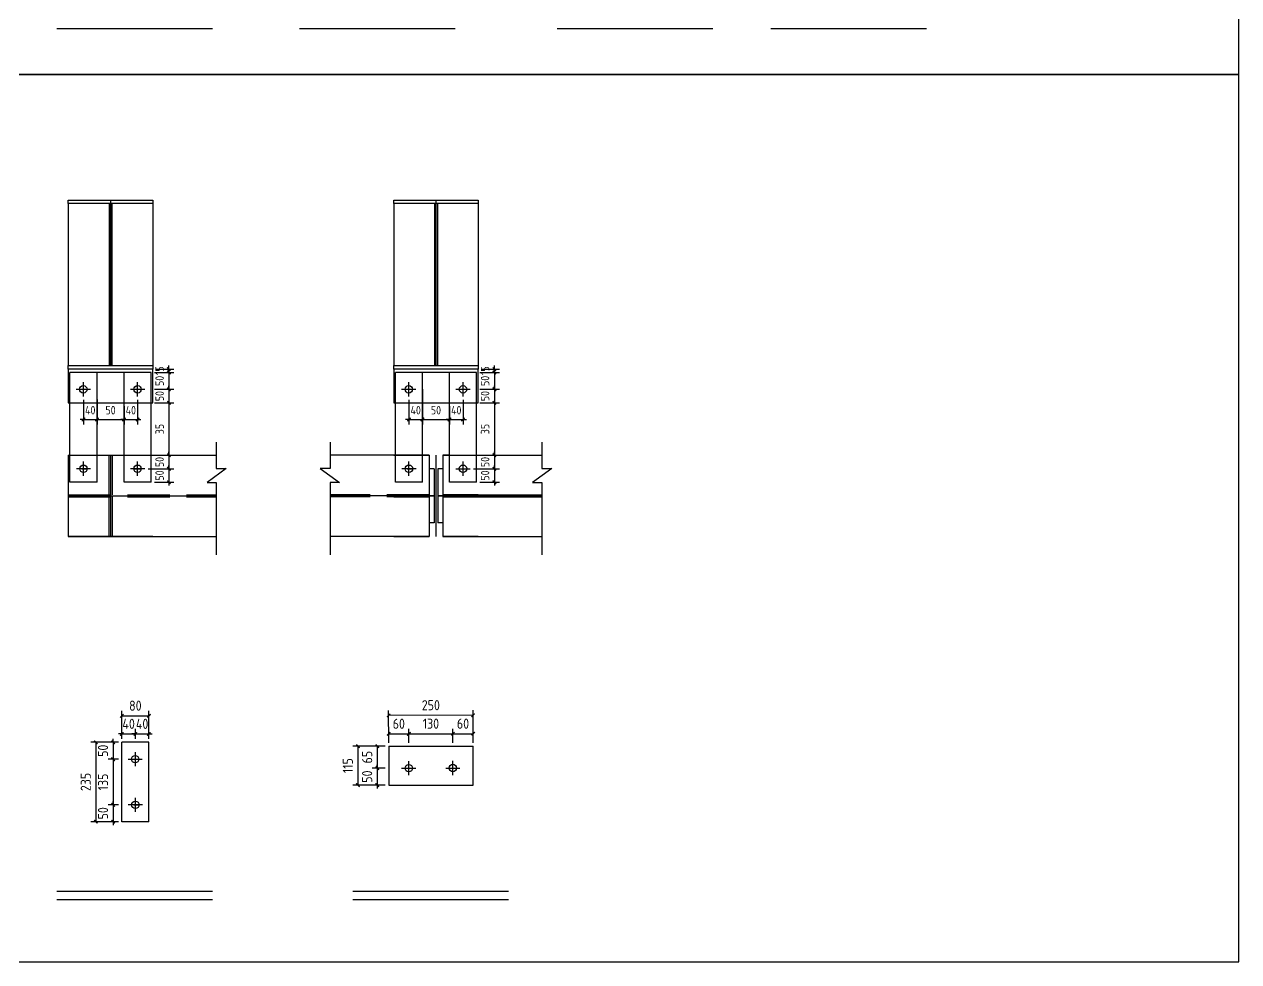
# Model space of a CAD drawing. Extents: x 411778 to 673094, y -11605 to 324395.
# Drawn here: x 487707 to 494893, y 124253 to 129800 of the extents above; entities that cross this region are included whole.
import ezdxf

# ---------------------------------------------------------------- set-up
doc = ezdxf.new("R2010")
doc.units = 0
doc.header["$LTSCALE"] = 1000
doc.header["$MEASUREMENT"] = 0
doc.linetypes.add('DASH', pattern=[0.35, 0.25, -0.1])
doc.styles.get("Standard").update_dxf_attribs({"font": 'gbenor.shx', "bigfont": 'gbcbig.shx'})
doc.dimstyles.get("Standard").update_dxf_attribs({"dimscale": 100, "dimtxt": 3.5, "dimasz": 1, "dimexe": 2.5, "dimexo": 3, "dimgap": 1.5, "dimtad": 1, "dimdec": 0, "dimzin": 0, "dimdsep": 46, "dimtxsty": 'Standard', "dimblk": 'ARCHTICK', "dimcen": 0.09, "dimadec": 0, "dimazin": 0, "dimtfac": 1, "dimtdec": 0, "dimtix": 1, "dimtmove": 2, "dimatfit": 3, "dimfxl": 1, "dimtolj": 1, "dimtzin": 0, "dimarcsym": 0})

# ---------------------------------------------------------------- blocks, each defined once
blk = doc.blocks.new('_ArchTick')
at = {"color": 0, "linetype": 'ByBlock', "const_width": 0.4}
blk.add_lwpolyline([(-0.5, -0.5), (0.5, 0.5)], dxfattribs=at)
blk = doc.blocks.new('*D2639')
at = {"color": 3, "lineweight": -2}
for p, q in [((489983.5, 127578.1), (489983.5, 127431.6)), ((490063.5, 127580), (490063.5, 127431.6)), ((489983.5, 127461.6), (489963.5, 127461.6)), ((489983.5, 127461.6), (490063.5, 127461.6)), ((490063.5, 127461.6), (490083.5, 127461.6))]:
    blk.add_line(p, q, dxfattribs=at)
at = {"layer": 'Defpoints', "color": 0}
for p in [(489983.5, 127598.1), (490063.5, 127600), (490063.5, 127461.6)]:
    blk.add_point(p, dxfattribs=at)
at = {"color": 3, "lineweight": -2, "xscale": 20, "yscale": 20, "zscale": 20}
blk.add_blockref('_ArchTick', (489983.5, 127461.6), dxfattribs=at)
at = {"color": 3, "lineweight": -2, "xscale": 20, "yscale": 20, "zscale": 20, "rotation": 180}
blk.add_blockref('_ArchTick', (490063.5, 127461.6), dxfattribs=at)
at = {"color": 0, "insert": (490023.5, 127516.6), "char_height": 50, "attachment_point": 5}
blk.add_mtext('\\A1;40', dxfattribs=at)
blk = doc.blocks.new('*D2640')
at = {"color": 3, "lineweight": -2}
for p, q in [((490063.5, 127580), (490063.5, 127431.6)), ((490223.5, 127540), (490223.5, 127431.6)), ((490063.5, 127461.6), (490223.5, 127461.6))]:
    blk.add_line(p, q, dxfattribs=at)
at = {"layer": 'Defpoints', "color": 0}
for p in [(490063.5, 127600), (490223.5, 127560), (490223.5, 127461.6)]:
    blk.add_point(p, dxfattribs=at)
at = {"color": 3, "lineweight": -2, "xscale": 20, "yscale": 20, "zscale": 20, "rotation": 180}
blk.add_blockref('_ArchTick', (490063.5, 127461.6), dxfattribs=at)
at = {"color": 3, "lineweight": -2, "xscale": 20, "yscale": 20, "zscale": 20}
blk.add_blockref('_ArchTick', (490223.5, 127461.6), dxfattribs=at)
at = {"color": 0, "insert": (490143.5, 127516.6), "char_height": 50, "attachment_point": 5}
blk.add_mtext('\\A1;50', dxfattribs=at)
blk = doc.blocks.new('*D2641')
at = {"color": 3, "lineweight": -2}
for p, q in [((490303.5, 127578), (490303.5, 127431.6)), ((490223.5, 127540), (490223.5, 127431.6)), ((490223.5, 127461.6), (490203.5, 127461.6)), ((490223.5, 127461.6), (490303.5, 127461.6)), ((490303.5, 127461.6), (490323.5, 127461.6))]:
    blk.add_line(p, q, dxfattribs=at)
at = {"layer": 'Defpoints', "color": 0}
for p in [(490223.5, 127560), (490303.5, 127598), (490303.5, 127461.6)]:
    blk.add_point(p, dxfattribs=at)
at = {"color": 3, "lineweight": -2, "xscale": 20, "yscale": 20, "zscale": 20}
blk.add_blockref('_ArchTick', (490223.5, 127461.6), dxfattribs=at)
at = {"color": 3, "lineweight": -2, "xscale": 20, "yscale": 20, "zscale": 20, "rotation": 180}
blk.add_blockref('_ArchTick', (490303.5, 127461.6), dxfattribs=at)
at = {"color": 0, "insert": (490263.5, 127516.6), "char_height": 50, "attachment_point": 5}
blk.add_mtext('\\A1;40', dxfattribs=at)
blk = doc.blocks.new('*D2663')
at = {"color": 3, "lineweight": -2}
for p, q in [((488264.7, 125551.3), (488203.2, 125551.3)), ((488233.2, 125551.3), (488233.2, 125571.3)), ((488233.2, 125551.3), (488233.2, 125451.3)), ((488264.7, 125451.3), (488203.2, 125451.3)), ((488233.2, 125451.3), (488233.2, 125431.3))]:
    blk.add_line(p, q, dxfattribs=at)
at = {"layer": 'Defpoints', "color": 0}
for p in [(488284.7, 125551.3), (488233.2, 125451.3), (488284.7, 125451.3)]:
    blk.add_point(p, dxfattribs=at)
at = {"color": 3, "lineweight": -2, "xscale": 20, "yscale": 20, "zscale": 20}
for p, rotation in [((488233.2, 125551.3), 270), ((488233.2, 125451.3), 90)]:
    blk.add_blockref('_ArchTick', p, dxfattribs=dict(at, rotation=rotation))
at = {"color": 0, "insert": (488173.2, 125501.3), "char_height": 60, "attachment_point": 5, "rotation": 90}
blk.add_mtext('\\A1;50', dxfattribs=at)
blk = doc.blocks.new('*D2642')
at = {"color": 3, "lineweight": -2}
for p, q in [((488264.7, 125451.3), (488203.2, 125451.3)), ((488233.2, 125451.3), (488233.2, 125181.3)), ((488264.7, 125181.3), (488203.2, 125181.3))]:
    blk.add_line(p, q, dxfattribs=at)
at = {"layer": 'Defpoints', "color": 0}
for p in [(488284.7, 125451.3), (488233.2, 125181.3), (488284.7, 125181.3)]:
    blk.add_point(p, dxfattribs=at)
at = {"color": 3, "lineweight": -2, "xscale": 20, "yscale": 20, "zscale": 20}
for p, rotation in [((488233.2, 125451.3), 90), ((488233.2, 125181.3), 270)]:
    blk.add_blockref('_ArchTick', p, dxfattribs=dict(at, rotation=rotation))
at = {"color": 0, "insert": (488173.2, 125316.3), "char_height": 60, "attachment_point": 5, "rotation": 90}
blk.add_mtext('\\A1;135', dxfattribs=at)
blk = doc.blocks.new('*D2664')
at = {"color": 3, "lineweight": -2}
for p, q in [((488233.2, 125181.3), (488233.2, 125201.3)), ((488264.7, 125181.3), (488203.2, 125181.3)), ((488233.2, 125181.3), (488233.2, 125081.3)), ((488264.7, 125081.3), (488203.2, 125081.3)), ((488233.2, 125081.3), (488233.2, 125061.3))]:
    blk.add_line(p, q, dxfattribs=at)
at = {"layer": 'Defpoints', "color": 0}
for p in [(488284.7, 125181.3), (488233.2, 125081.3), (488284.7, 125081.3)]:
    blk.add_point(p, dxfattribs=at)
at = {"color": 3, "lineweight": -2, "xscale": 20, "yscale": 20, "zscale": 20}
for p, rotation in [((488233.2, 125181.3), 270), ((488233.2, 125081.3), 90)]:
    blk.add_blockref('_ArchTick', p, dxfattribs=dict(at, rotation=rotation))
at = {"color": 0, "insert": (488173.2, 125131.3), "char_height": 60, "attachment_point": 5, "rotation": 90}
blk.add_mtext('\\A1;50', dxfattribs=at)
blk = doc.blocks.new('*D2643')
at = {"color": 3, "lineweight": -2}
for p, q in [((488284.7, 125571.3), (488284.7, 125630.6)), ((488364.7, 125571.3), (488364.7, 125630.6)), ((488284.7, 125600.6), (488264.7, 125600.6)), ((488284.7, 125600.6), (488364.7, 125600.6)), ((488364.7, 125600.6), (488384.7, 125600.6))]:
    blk.add_line(p, q, dxfattribs=at)
at = {"layer": 'Defpoints', "color": 0}
for p in [(488284.7, 125551.3), (488364.7, 125600.6), (488364.7, 125551.3)]:
    blk.add_point(p, dxfattribs=at)
at = {"color": 3, "lineweight": -2, "xscale": 20, "yscale": 20, "zscale": 20}
blk.add_blockref('_ArchTick', (488284.7, 125600.6), dxfattribs=at)
at = {"color": 3, "lineweight": -2, "xscale": 20, "yscale": 20, "zscale": 20, "rotation": 180}
blk.add_blockref('_ArchTick', (488364.7, 125600.6), dxfattribs=at)
at = {"color": 0, "insert": (488324.7, 125660.6), "char_height": 60, "attachment_point": 5}
blk.add_mtext('\\A1;40', dxfattribs=at)
blk = doc.blocks.new('*D2665')
at = {"color": 3, "lineweight": -2}
for p, q in [((488364.7, 125571.3), (488364.7, 125630.6)), ((488444.7, 125571.3), (488444.7, 125630.6)), ((488364.7, 125600.6), (488344.7, 125600.6)), ((488364.7, 125600.6), (488444.7, 125600.6)), ((488444.7, 125600.6), (488464.7, 125600.6))]:
    blk.add_line(p, q, dxfattribs=at)
at = {"layer": 'Defpoints', "color": 0}
for p in [(488364.7, 125551.3), (488444.7, 125600.6), (488444.7, 125551.3)]:
    blk.add_point(p, dxfattribs=at)
at = {"color": 3, "lineweight": -2, "xscale": 20, "yscale": 20, "zscale": 20}
blk.add_blockref('_ArchTick', (488364.7, 125600.6), dxfattribs=at)
at = {"color": 3, "lineweight": -2, "xscale": 20, "yscale": 20, "zscale": 20, "rotation": 180}
blk.add_blockref('_ArchTick', (488444.7, 125600.6), dxfattribs=at)
at = {"color": 0, "insert": (488404.7, 125660.6), "char_height": 60, "attachment_point": 5}
blk.add_mtext('\\A1;40', dxfattribs=at)
blk = doc.blocks.new('*D2666')
at = {"color": 3, "lineweight": -2}
for p, q in [((488264.7, 125551.3), (488101, 125551.3)), ((488131, 125551.3), (488131, 125081.3)), ((488264.7, 125081.3), (488101, 125081.3))]:
    blk.add_line(p, q, dxfattribs=at)
at = {"layer": 'Defpoints', "color": 0}
for p in [(488284.7, 125551.3), (488131, 125081.3), (488284.7, 125081.3)]:
    blk.add_point(p, dxfattribs=at)
at = {"color": 3, "lineweight": -2, "xscale": 20, "yscale": 20, "zscale": 20}
for p, rotation in [((488131, 125551.3), 90), ((488131, 125081.3), 270)]:
    blk.add_blockref('_ArchTick', p, dxfattribs=dict(at, rotation=rotation))
at = {"color": 0, "insert": (488071, 125316.3), "char_height": 60, "attachment_point": 5, "rotation": 90}
blk.add_mtext('\\A1;235', dxfattribs=at)
blk = doc.blocks.new('*D2667')
at = {"color": 3, "lineweight": -2}
for p, q in [((488284.7, 125571.3), (488284.7, 125738)), ((488284.7, 125708), (488444.7, 125708)), ((488444.7, 125571.3), (488444.7, 125738))]:
    blk.add_line(p, q, dxfattribs=at)
at = {"layer": 'Defpoints', "color": 0}
for p in [(488444.7, 125708), (488284.7, 125551.3), (488444.7, 125551.3)]:
    blk.add_point(p, dxfattribs=at)
at = {"color": 3, "lineweight": -2, "xscale": 20, "yscale": 20, "zscale": 20, "rotation": 180}
blk.add_blockref('_ArchTick', (488284.7, 125708), dxfattribs=at)
at = {"color": 3, "lineweight": -2, "xscale": 20, "yscale": 20, "zscale": 20}
blk.add_blockref('_ArchTick', (488444.7, 125708), dxfattribs=at)
at = {"color": 0, "insert": (488364.7, 125768), "char_height": 60, "attachment_point": 5}
blk.add_mtext('\\A1;80', dxfattribs=at)
blk = doc.blocks.new('*D2668')
at = {"color": 3, "lineweight": -2}
for p, q in [((489843.5, 125528.3), (489766.2, 125528.3)), ((489796.2, 125528.3), (489796.2, 125398.3)), ((489843.5, 125398.3), (489766.2, 125398.3))]:
    blk.add_line(p, q, dxfattribs=at)
at = {"layer": 'Defpoints', "color": 0}
for p in [(489863.5, 125528.3), (489796.2, 125398.3), (489863.5, 125398.3)]:
    blk.add_point(p, dxfattribs=at)
at = {"color": 3, "lineweight": -2, "xscale": 20, "yscale": 20, "zscale": 20}
for p, rotation in [((489796.2, 125528.3), 90), ((489796.2, 125398.3), 270)]:
    blk.add_blockref('_ArchTick', p, dxfattribs=dict(at, rotation=rotation))
at = {"color": 0, "insert": (489736.2, 125463.3), "char_height": 60, "attachment_point": 5, "rotation": 90}
blk.add_mtext('\\A1;65', dxfattribs=at)
blk = doc.blocks.new('*D2669')
at = {"color": 3, "lineweight": -2}
for p, q in [((489796.2, 125398.3), (489796.2, 125418.3)), ((489843.5, 125398.3), (489766.2, 125398.3)), ((489796.2, 125398.3), (489796.2, 125298.3)), ((489843.5, 125298.3), (489766.2, 125298.3)), ((489796.2, 125298.3), (489796.2, 125278.3))]:
    blk.add_line(p, q, dxfattribs=at)
at = {"layer": 'Defpoints', "color": 0}
for p in [(489863.5, 125398.3), (489796.2, 125298.3), (489863.5, 125298.3)]:
    blk.add_point(p, dxfattribs=at)
at = {"color": 3, "lineweight": -2, "xscale": 20, "yscale": 20, "zscale": 20}
for p, rotation in [((489796.2, 125398.3), 270), ((489796.2, 125298.3), 90)]:
    blk.add_blockref('_ArchTick', p, dxfattribs=dict(at, rotation=rotation))
at = {"color": 0, "insert": (489736.2, 125348.3), "char_height": 60, "attachment_point": 5, "rotation": 90}
blk.add_mtext('\\A1;50', dxfattribs=at)
blk = doc.blocks.new('*D2644')
at = {"color": 3, "lineweight": -2}
for p, q in [((489863.5, 125548.3), (489863.5, 125631)), ((489983.5, 125548.3), (489983.5, 125631)), ((489863.5, 125601), (489983.5, 125601))]:
    blk.add_line(p, q, dxfattribs=at)
at = {"layer": 'Defpoints', "color": 0}
for p in [(489983.5, 125601), (489863.5, 125528.3), (489983.5, 125528.3)]:
    blk.add_point(p, dxfattribs=at)
at = {"color": 3, "lineweight": -2, "xscale": 20, "yscale": 20, "zscale": 20, "rotation": 180}
blk.add_blockref('_ArchTick', (489863.5, 125601), dxfattribs=at)
at = {"color": 3, "lineweight": -2, "xscale": 20, "yscale": 20, "zscale": 20}
blk.add_blockref('_ArchTick', (489983.5, 125601), dxfattribs=at)
at = {"color": 0, "insert": (489923.5, 125661), "char_height": 60, "attachment_point": 5}
blk.add_mtext('\\A1;60', dxfattribs=at)
blk = doc.blocks.new('*D2645')
at = {"color": 3, "lineweight": -2}
for p, q in [((489983.5, 125548.3), (489983.5, 125631.8)), ((490243.5, 125549.1), (490243.5, 125631.8)), ((489983.5, 125601.8), (490243.5, 125601.8))]:
    blk.add_line(p, q, dxfattribs=at)
at = {"layer": 'Defpoints', "color": 0}
for p in [(490243.5, 125601.8), (489983.5, 125528.3), (490243.5, 125529.1)]:
    blk.add_point(p, dxfattribs=at)
at = {"color": 3, "lineweight": -2, "xscale": 20, "yscale": 20, "zscale": 20, "rotation": 180}
blk.add_blockref('_ArchTick', (489983.5, 125601.8), dxfattribs=at)
at = {"color": 3, "lineweight": -2, "xscale": 20, "yscale": 20, "zscale": 20}
blk.add_blockref('_ArchTick', (490243.5, 125601.8), dxfattribs=at)
at = {"color": 0, "insert": (490113.5, 125661.8), "char_height": 60, "attachment_point": 5}
blk.add_mtext('\\A1;130', dxfattribs=at)
blk = doc.blocks.new('*D2670')
at = {"color": 3, "lineweight": -2}
for p, q in [((490243.5, 125549.1), (490243.5, 125631.8)), ((490363.5, 125549.1), (490363.5, 125631.8)), ((490243.5, 125601.8), (490363.5, 125601.8))]:
    blk.add_line(p, q, dxfattribs=at)
at = {"layer": 'Defpoints', "color": 0}
for p in [(490363.5, 125601.8), (490243.5, 125529.1), (490363.5, 125529.1)]:
    blk.add_point(p, dxfattribs=at)
at = {"color": 3, "lineweight": -2, "xscale": 20, "yscale": 20, "zscale": 20, "rotation": 180}
blk.add_blockref('_ArchTick', (490243.5, 125601.8), dxfattribs=at)
at = {"color": 3, "lineweight": -2, "xscale": 20, "yscale": 20, "zscale": 20}
blk.add_blockref('_ArchTick', (490363.5, 125601.8), dxfattribs=at)
at = {"color": 0, "insert": (490303.5, 125661.8), "char_height": 60, "attachment_point": 5}
blk.add_mtext('\\A1;60', dxfattribs=at)
blk = doc.blocks.new('*D2671')
at = {"color": 3, "lineweight": -2}
for p, q in [((489843.5, 125528.3), (489651.7, 125528.3)), ((489681.7, 125528.3), (489681.7, 125298.3)), ((489843.5, 125298.3), (489651.7, 125298.3))]:
    blk.add_line(p, q, dxfattribs=at)
at = {"layer": 'Defpoints', "color": 0}
for p in [(489863.5, 125528.3), (489681.7, 125298.3), (489863.5, 125298.3)]:
    blk.add_point(p, dxfattribs=at)
at = {"color": 3, "lineweight": -2, "xscale": 20, "yscale": 20, "zscale": 20}
for p, rotation in [((489681.7, 125528.3), 90), ((489681.7, 125298.3), 270)]:
    blk.add_blockref('_ArchTick', p, dxfattribs=dict(at, rotation=rotation))
at = {"color": 0, "insert": (489621.7, 125413.3), "char_height": 60, "attachment_point": 5, "rotation": 90}
blk.add_mtext('\\A1;115', dxfattribs=at)
blk = doc.blocks.new('*D2672')
at = {"color": 3, "lineweight": -2}
for p, q in [((489863.5, 125548.3), (489863.2, 125740.4)), ((490363.2, 125711.3), (489863.2, 125710.4)), ((490363.5, 125549.1), (490363.2, 125741.3))]:
    blk.add_line(p, q, dxfattribs=at)
at = {"layer": 'Defpoints', "color": 0}
for p in [(489863.2, 125710.4), (489863.5, 125528.3), (490363.5, 125529.1)]:
    blk.add_point(p, dxfattribs=at)
at = {"color": 3, "lineweight": -2, "xscale": 20, "yscale": 20, "zscale": 20}
for p, rotation in [((489863.2, 125710.4), 180.0967971449644), ((490363.2, 125711.3), 0.0967971449644267)]:
    blk.add_blockref('_ArchTick', p, dxfattribs=dict(at, rotation=rotation))
at = {"color": 0, "insert": (490113.1, 125770.8), "char_height": 60, "attachment_point": 5, "rotation": 0.0968}
blk.add_mtext('\\A1;250', dxfattribs=at)
blk = doc.blocks.new('*D2675')
at = {"color": 3, "lineweight": -2}
for p, q in [((488563.1, 127760), (488563.1, 127780)), ((488477.7, 127740), (488593.1, 127740)), ((488487.7, 127760), (488593.1, 127760)), ((488563.1, 127760), (488563.1, 127740)), ((488563.1, 127740), (488563.1, 127720))]:
    blk.add_line(p, q, dxfattribs=at)
at = {"layer": 'Defpoints', "color": 0}
for p in [(488457.7, 127740), (488467.7, 127760), (488563.1, 127740)]:
    blk.add_point(p, dxfattribs=at)
at = {"color": 3, "lineweight": -2, "xscale": 20, "yscale": 20, "zscale": 20}
for p, rotation in [((488563.1, 127760), 270), ((488563.1, 127740), 90)]:
    blk.add_blockref('_ArchTick', p, dxfattribs=dict(at, rotation=rotation))
at = {"color": 0, "insert": (488508.1, 127750), "char_height": 50, "attachment_point": 5, "rotation": 90}
blk.add_mtext('\\A1;15', dxfattribs=at)
blk = doc.blocks.new('*D2676')
at = {"color": 3, "lineweight": -2}
for p, q in [((488477.7, 127740), (488593.1, 127740)), ((488563.1, 127740), (488563.1, 127760)), ((488563.1, 127740), (488563.1, 127640)), ((488477.7, 127640), (488593.1, 127640)), ((488563.1, 127640), (488563.1, 127620))]:
    blk.add_line(p, q, dxfattribs=at)
at = {"layer": 'Defpoints', "color": 0}
for p in [(488457.7, 127740), (488457.7, 127640), (488563.1, 127640)]:
    blk.add_point(p, dxfattribs=at)
at = {"color": 3, "lineweight": -2, "xscale": 20, "yscale": 20, "zscale": 20}
for p, rotation in [((488563.1, 127740), 270), ((488563.1, 127640), 90)]:
    blk.add_blockref('_ArchTick', p, dxfattribs=dict(at, rotation=rotation))
at = {"color": 0, "insert": (488508.1, 127690), "char_height": 50, "attachment_point": 5, "rotation": 90}
blk.add_mtext('\\A1;50', dxfattribs=at)
blk = doc.blocks.new('*D2677')
at = {"color": 3, "lineweight": -2}
for p, q in [((488477.7, 127640), (488593.1, 127640)), ((488563.1, 127640), (488563.1, 127660)), ((488563.1, 127640), (488563.1, 127560)), ((488477.7, 127560), (488593.1, 127560)), ((488563.1, 127560), (488563.1, 127540))]:
    blk.add_line(p, q, dxfattribs=at)
at = {"layer": 'Defpoints', "color": 0}
for p in [(488457.7, 127640), (488457.7, 127560), (488563.1, 127560)]:
    blk.add_point(p, dxfattribs=at)
at = {"color": 3, "lineweight": -2, "xscale": 20, "yscale": 20, "zscale": 20}
for p, rotation in [((488563.1, 127640), 270), ((488563.1, 127560), 90)]:
    blk.add_blockref('_ArchTick', p, dxfattribs=dict(at, rotation=rotation))
at = {"color": 0, "insert": (488508.1, 127600), "char_height": 50, "attachment_point": 5, "rotation": 90}
blk.add_mtext('\\A1;50', dxfattribs=at)
blk = doc.blocks.new('*D2678')
at = {"color": 3, "lineweight": -2}
for p, q in [((488477.7, 127560), (488593.1, 127560)), ((488563.1, 127560), (488563.1, 127250)), ((488477.7, 127250), (488593.1, 127250))]:
    blk.add_line(p, q, dxfattribs=at)
at = {"layer": 'Defpoints', "color": 0}
for p in [(488457.7, 127560), (488457.7, 127250), (488563.1, 127250)]:
    blk.add_point(p, dxfattribs=at)
at = {"color": 3, "lineweight": -2, "xscale": 20, "yscale": 20, "zscale": 20}
for p, rotation in [((488563.1, 127560), 90), ((488563.1, 127250), 270)]:
    blk.add_blockref('_ArchTick', p, dxfattribs=dict(at, rotation=rotation))
at = {"color": 0, "insert": (488508.1, 127405), "char_height": 50, "attachment_point": 5, "rotation": 90}
blk.add_mtext('\\A1;35', dxfattribs=at)
blk = doc.blocks.new('*D2679')
at = {"color": 3, "lineweight": -2}
for p, q in [((488563.1, 127250), (488563.1, 127270)), ((488477.7, 127250), (488593.1, 127250)), ((488563.1, 127250), (488563.1, 127170)), ((488439.7, 127170), (488593.1, 127170)), ((488563.1, 127170), (488563.1, 127150))]:
    blk.add_line(p, q, dxfattribs=at)
at = {"layer": 'Defpoints', "color": 0}
for p in [(488457.7, 127250), (488419.7, 127170), (488563.1, 127170)]:
    blk.add_point(p, dxfattribs=at)
at = {"color": 3, "lineweight": -2, "xscale": 20, "yscale": 20, "zscale": 20}
for p, rotation in [((488563.1, 127250), 270), ((488563.1, 127170), 90)]:
    blk.add_blockref('_ArchTick', p, dxfattribs=dict(at, rotation=rotation))
at = {"color": 0, "insert": (488508.1, 127210), "char_height": 50, "attachment_point": 5, "rotation": 90}
blk.add_mtext('\\A1;50', dxfattribs=at)
blk = doc.blocks.new('*D2680')
at = {"color": 3, "lineweight": -2}
for p, q in [((488439.7, 127170), (488593.1, 127170)), ((488563.1, 127170), (488563.1, 127190)), ((488563.1, 127170), (488563.1, 127090)), ((488477.7, 127090), (488593.1, 127090)), ((488563.1, 127090), (488563.1, 127070))]:
    blk.add_line(p, q, dxfattribs=at)
at = {"layer": 'Defpoints', "color": 0}
for p in [(488419.7, 127170), (488457.7, 127090), (488563.1, 127090)]:
    blk.add_point(p, dxfattribs=at)
at = {"color": 3, "lineweight": -2, "xscale": 20, "yscale": 20, "zscale": 20}
for p, rotation in [((488563.1, 127170), 270), ((488563.1, 127090), 90)]:
    blk.add_blockref('_ArchTick', p, dxfattribs=dict(at, rotation=rotation))
at = {"color": 0, "insert": (488508.1, 127130), "char_height": 50, "attachment_point": 5, "rotation": 90}
blk.add_mtext('\\A1;50', dxfattribs=at)
blk = doc.blocks.new('*D2681')
at = {"color": 3, "lineweight": -2}
for p, q in [((490489, 127760), (490489, 127780)), ((490403.5, 127740), (490519, 127740)), ((490413.5, 127760), (490519, 127760)), ((490489, 127760), (490489, 127740)), ((490489, 127740), (490489, 127720))]:
    blk.add_line(p, q, dxfattribs=at)
at = {"layer": 'Defpoints', "color": 0}
for p in [(490383.5, 127740), (490393.5, 127760), (490489, 127740)]:
    blk.add_point(p, dxfattribs=at)
at = {"color": 3, "lineweight": -2, "xscale": 20, "yscale": 20, "zscale": 20}
for p, rotation in [((490489, 127760), 270), ((490489, 127740), 90)]:
    blk.add_blockref('_ArchTick', p, dxfattribs=dict(at, rotation=rotation))
at = {"color": 0, "insert": (490434, 127750), "char_height": 50, "attachment_point": 5, "rotation": 90}
blk.add_mtext('\\A1;15', dxfattribs=at)
blk = doc.blocks.new('*D2682')
at = {"color": 3, "lineweight": -2}
for p, q in [((490403.5, 127740), (490519, 127740)), ((490489, 127740), (490489, 127760)), ((490489, 127740), (490489, 127640)), ((490403.5, 127640), (490519, 127640)), ((490489, 127640), (490489, 127620))]:
    blk.add_line(p, q, dxfattribs=at)
at = {"layer": 'Defpoints', "color": 0}
for p in [(490383.5, 127740), (490383.5, 127640), (490489, 127640)]:
    blk.add_point(p, dxfattribs=at)
at = {"color": 3, "lineweight": -2, "xscale": 20, "yscale": 20, "zscale": 20}
for p, rotation in [((490489, 127740), 270), ((490489, 127640), 90)]:
    blk.add_blockref('_ArchTick', p, dxfattribs=dict(at, rotation=rotation))
at = {"color": 0, "insert": (490434, 127690), "char_height": 50, "attachment_point": 5, "rotation": 90}
blk.add_mtext('\\A1;50', dxfattribs=at)
blk = doc.blocks.new('*D2683')
at = {"color": 3, "lineweight": -2}
for p, q in [((490403.5, 127640), (490519, 127640)), ((490489, 127640), (490489, 127660)), ((490489, 127640), (490489, 127560)), ((490403.5, 127560), (490519, 127560)), ((490489, 127560), (490489, 127540))]:
    blk.add_line(p, q, dxfattribs=at)
at = {"layer": 'Defpoints', "color": 0}
for p in [(490383.5, 127640), (490383.5, 127560), (490489, 127560)]:
    blk.add_point(p, dxfattribs=at)
at = {"color": 3, "lineweight": -2, "xscale": 20, "yscale": 20, "zscale": 20}
for p, rotation in [((490489, 127640), 270), ((490489, 127560), 90)]:
    blk.add_blockref('_ArchTick', p, dxfattribs=dict(at, rotation=rotation))
at = {"color": 0, "insert": (490434, 127600), "char_height": 50, "attachment_point": 5, "rotation": 90}
blk.add_mtext('\\A1;50', dxfattribs=at)
blk = doc.blocks.new('*D2684')
at = {"color": 3, "lineweight": -2}
for p, q in [((490403.5, 127560), (490519, 127560)), ((490489, 127560), (490489, 127250)), ((490403.5, 127250), (490519, 127250))]:
    blk.add_line(p, q, dxfattribs=at)
at = {"layer": 'Defpoints', "color": 0}
for p in [(490383.5, 127560), (490383.5, 127250), (490489, 127250)]:
    blk.add_point(p, dxfattribs=at)
at = {"color": 3, "lineweight": -2, "xscale": 20, "yscale": 20, "zscale": 20}
for p, rotation in [((490489, 127560), 90), ((490489, 127250), 270)]:
    blk.add_blockref('_ArchTick', p, dxfattribs=dict(at, rotation=rotation))
at = {"color": 0, "insert": (490434, 127405), "char_height": 50, "attachment_point": 5, "rotation": 90}
blk.add_mtext('\\A1;35', dxfattribs=at)
blk = doc.blocks.new('*D2685')
at = {"color": 3, "lineweight": -2}
for p, q in [((490489, 127250), (490489, 127270)), ((490403.5, 127250), (490519, 127250)), ((490489, 127250), (490489, 127170)), ((490365.5, 127170), (490519, 127170)), ((490489, 127170), (490489, 127150))]:
    blk.add_line(p, q, dxfattribs=at)
at = {"layer": 'Defpoints', "color": 0}
for p in [(490383.5, 127250), (490345.5, 127170), (490489, 127170)]:
    blk.add_point(p, dxfattribs=at)
at = {"color": 3, "lineweight": -2, "xscale": 20, "yscale": 20, "zscale": 20}
for p, rotation in [((490489, 127250), 270), ((490489, 127170), 90)]:
    blk.add_blockref('_ArchTick', p, dxfattribs=dict(at, rotation=rotation))
at = {"color": 0, "insert": (490434, 127210), "char_height": 50, "attachment_point": 5, "rotation": 90}
blk.add_mtext('\\A1;50', dxfattribs=at)
blk = doc.blocks.new('*D2686')
at = {"color": 3, "lineweight": -2}
for p, q in [((490365.5, 127170), (490519, 127170)), ((490489, 127170), (490489, 127190)), ((490489, 127170), (490489, 127090)), ((490403.5, 127090), (490519, 127090)), ((490489, 127090), (490489, 127070))]:
    blk.add_line(p, q, dxfattribs=at)
at = {"layer": 'Defpoints', "color": 0}
for p in [(490345.5, 127170), (490383.5, 127090), (490489, 127090)]:
    blk.add_point(p, dxfattribs=at)
at = {"color": 3, "lineweight": -2, "xscale": 20, "yscale": 20, "zscale": 20}
for p, rotation in [((490489, 127170), 270), ((490489, 127090), 90)]:
    blk.add_blockref('_ArchTick', p, dxfattribs=dict(at, rotation=rotation))
at = {"color": 0, "insert": (490434, 127130), "char_height": 50, "attachment_point": 5, "rotation": 90}
blk.add_mtext('\\A1;50', dxfattribs=at)
blk = doc.blocks.new('*D2692')
at = {"color": 3, "lineweight": -2}
for p, q in [((488057.7, 127578.1), (488057.7, 127431.6)), ((488137.7, 127580), (488137.7, 127431.6)), ((488057.7, 127461.6), (488037.7, 127461.6)), ((488057.7, 127461.6), (488137.7, 127461.6)), ((488137.7, 127461.6), (488157.7, 127461.6))]:
    blk.add_line(p, q, dxfattribs=at)
at = {"layer": 'Defpoints', "color": 0}
for p in [(488057.7, 127598.1), (488137.7, 127600), (488137.7, 127461.6)]:
    blk.add_point(p, dxfattribs=at)
at = {"color": 3, "lineweight": -2, "xscale": 20, "yscale": 20, "zscale": 20}
blk.add_blockref('_ArchTick', (488057.7, 127461.6), dxfattribs=at)
at = {"color": 3, "lineweight": -2, "xscale": 20, "yscale": 20, "zscale": 20, "rotation": 180}
blk.add_blockref('_ArchTick', (488137.7, 127461.6), dxfattribs=at)
at = {"color": 0, "insert": (488097.7, 127516.6), "char_height": 50, "attachment_point": 5}
blk.add_mtext('\\A1;40', dxfattribs=at)
blk = doc.blocks.new('*D2693')
at = {"color": 3, "lineweight": -2}
for p, q in [((488137.7, 127580), (488137.7, 127431.6)), ((488297.7, 127540), (488297.7, 127431.6)), ((488137.7, 127461.6), (488297.7, 127461.6))]:
    blk.add_line(p, q, dxfattribs=at)
at = {"layer": 'Defpoints', "color": 0}
for p in [(488137.7, 127600), (488297.7, 127560), (488297.7, 127461.6)]:
    blk.add_point(p, dxfattribs=at)
at = {"color": 3, "lineweight": -2, "xscale": 20, "yscale": 20, "zscale": 20, "rotation": 180}
blk.add_blockref('_ArchTick', (488137.7, 127461.6), dxfattribs=at)
at = {"color": 3, "lineweight": -2, "xscale": 20, "yscale": 20, "zscale": 20}
blk.add_blockref('_ArchTick', (488297.7, 127461.6), dxfattribs=at)
at = {"color": 0, "insert": (488217.7, 127516.6), "char_height": 50, "attachment_point": 5}
blk.add_mtext('\\A1;50', dxfattribs=at)
blk = doc.blocks.new('*D2694')
at = {"color": 3, "lineweight": -2}
for p, q in [((488377.7, 127578), (488377.7, 127431.6)), ((488297.7, 127540), (488297.7, 127431.6)), ((488297.7, 127461.6), (488277.7, 127461.6)), ((488297.7, 127461.6), (488377.7, 127461.6)), ((488377.7, 127461.6), (488397.7, 127461.6))]:
    blk.add_line(p, q, dxfattribs=at)
at = {"layer": 'Defpoints', "color": 0}
for p in [(488297.7, 127560), (488377.7, 127598), (488377.7, 127461.6)]:
    blk.add_point(p, dxfattribs=at)
at = {"color": 3, "lineweight": -2, "xscale": 20, "yscale": 20, "zscale": 20}
blk.add_blockref('_ArchTick', (488297.7, 127461.6), dxfattribs=at)
at = {"color": 3, "lineweight": -2, "xscale": 20, "yscale": 20, "zscale": 20, "rotation": 180}
blk.add_blockref('_ArchTick', (488377.7, 127461.6), dxfattribs=at)
at = {"color": 0, "insert": (488337.7, 127516.6), "char_height": 50, "attachment_point": 5}
blk.add_mtext('\\A1;40', dxfattribs=at)

msp = doc.modelspace()

# ---------------------------------------------------------------- linework, layer by layer
for p, q in [((487899.8, 129775.1), (488821.3, 129775.1)), ((489335.3, 129775.1), (490256.8, 129775.1)), ((490860.8, 129775.1), (491782.3, 129775.1)), ((492124.8, 129775.1), (493046.3, 129775.1)), ((487967.7, 128760), (488467.7, 128760)), ((487967.7, 128740), (487967.7, 128760)), ((488467.7, 128740), (487967.7, 128740)), ((487967.7, 128740), (487967.7, 127780)), ((488209.7, 128740), (488209.7, 127780)), ((488225.7, 128740), (488225.7, 127780)), ((488467.7, 128760), (488467.7, 128740)), ((488467.7, 128740), (488467.7, 127780)), ((489893.5, 128760), (490393.5, 128760)), ((489893.5, 128740), (489893.5, 128760)), ((490393.5, 128740), (489893.5, 128740)), ((489893.5, 128740), (489893.5, 127780)), ((490135.5, 128740), (490135.5, 127780)), ((490151.5, 128740), (490151.5, 127780)), ((490393.5, 128760), (490393.5, 128740)), ((490393.5, 128740), (490393.5, 127780)), ((487967.7, 127760), (487967.7, 127780)), ((487967.7, 127780), (488467.7, 127780)), ((488467.7, 127780), (488467.7, 127760)), ((489893.5, 127760), (489893.5, 127780)), ((489893.5, 127780), (490393.5, 127780)), ((490393.5, 127780), (490393.5, 127760)), ((488217.7, 127760), (487967.7, 127760)), ((487967.7, 127760), (487967.7, 127560)), ((488457.7, 127740), (487977.7, 127740)), ((487977.7, 127090), (487977.7, 127740)), ((488137.7, 127090), (488137.7, 127740)), ((488467.7, 127760), (488217.7, 127760)), ((488457.7, 127740), (488297.7, 127740)), ((488297.7, 127090), (488297.7, 127740)), ((488457.7, 127090), (488457.7, 127740)), ((488467.7, 127560), (488467.7, 127760)), ((490143.5, 127760), (489893.5, 127760)), ((489893.5, 127760), (489893.5, 127560)), ((490383.5, 127740), (489903.5, 127740)), ((489903.5, 127090), (489903.5, 127740)), ((490063.5, 127090), (490063.5, 127740)), ((490393.5, 127760), (490143.5, 127760)), ((490223.5, 127090), (490223.5, 127740)), ((490383.5, 127090), (490383.5, 127740)), ((490393.5, 127560), (490393.5, 127760)), ((488014.5, 127640), (488098.5, 127640)), ((488057.7, 127598.1), (488057.7, 127682)), ((488335.7, 127640), (488419.7, 127640)), ((488377.7, 127598), (488377.7, 127682)), ((489940.4, 127640), (490024.4, 127640)), ((489983.5, 127598.1), (489983.5, 127682)), ((490063.5, 127640), (490063.5, 127560)), ((490261.5, 127640), (490345.5, 127640)), ((490303.5, 127598), (490303.5, 127682)), ((487967.7, 127560), (488467.7, 127560)), ((489893.5, 127560), (490393.5, 127560)), ((488843.4, 127326.6), (488843.4, 127171)), ((489517.9, 127326.6), (489517.9, 127171)), ((490769.2, 127326.6), (490769.2, 127171)), ((487967.7, 127250), (487967.7, 126770)), ((487967.7, 127250), (488137.7, 127250)), ((488057.7, 127128), (488057.7, 127212)), ((488137.7, 127250), (488843.4, 127250)), ((488377.7, 127128), (488377.7, 127212)), ((490103.5, 127250), (489517.9, 127250)), ((489893.5, 127250), (490063.5, 127250)), ((489983.5, 127128), (489983.5, 127212)), ((490063.5, 127250), (490103.5, 127250)), ((490103.5, 127250), (490103.5, 126770)), ((490183.5, 127250), (490183.5, 126770)), ((490183.5, 127250), (490769.2, 127250)), ((490223.5, 127250), (490183.5, 127250)), ((490303.5, 127128), (490303.5, 127212)), ((488099.7, 127170), (488015.7, 127170)), ((488047.7, 127170), (488079.7, 127170)), ((488419.7, 127170), (488335.7, 127170)), ((488355.7, 127170), (488399.7, 127170)), ((490025.5, 127170), (489941.5, 127170)), ((489973.5, 127170), (490005.5, 127170)), ((490133.5, 127170), (490103.5, 127170)), ((490133.5, 127170), (490133.5, 126850)), ((490153.5, 127170), (490153.5, 126850)), ((490183.5, 127170), (490153.5, 127170)), ((490261.5, 127170), (490345.5, 127170)), ((488137.7, 127090), (487977.7, 127090)), ((488457.7, 127090), (488297.7, 127090)), ((488843.4, 127088.3), (488843.4, 126660.5)), ((489517.9, 127088.3), (489517.9, 126660.5)), ((490063.5, 127090), (489903.5, 127090)), ((490383.5, 127090), (490223.5, 127090)), ((490769.2, 127088.3), (490769.2, 126660.5)), ((489893.5, 127016), (490103.5, 127016)), ((489893.5, 127004), (490103.5, 127004)), ((490183.5, 127016), (490769.2, 127016)), ((490183.5, 127004), (490769.2, 127004)), ((490133.5, 126850), (490103.5, 126850)), ((490183.5, 126850), (490153.5, 126850)), ((488467.7, 126770), (487967.7, 126770)), ((487967.7, 126770), (488843.4, 126770)), ((490103.5, 126770), (489517.9, 126770)), ((490103.5, 126770), (489893.5, 126770)), ((489893.5, 126770), (490103.5, 126770)), ((490393.5, 126770), (490183.5, 126770)), ((490183.5, 126770), (490769.2, 126770)), ((490393.5, 126770), (490183.5, 126770)), ((488444.7, 125551.3), (488284.7, 125551.3)), ((488284.7, 125081.3), (488284.7, 125551.3)), ((488444.7, 125081.3), (488444.7, 125551.3)), ((488364.7, 125409.4), (488364.7, 125493.3)), ((489863.5, 125528.3), (489863.5, 125298.3)), ((489863.5, 125528.3), (490363.5, 125528.3)), ((490363.5, 125298.3), (490363.5, 125529.1)), ((488321.5, 125451.3), (488405.5, 125451.3)), ((489983.5, 125356.3), (489983.5, 125440.2)), ((490201.5, 125399.1), (490285.5, 125399.1)), ((490243.5, 125357.1), (490243.5, 125441.1)), ((489940.4, 125398.3), (490024.4, 125398.3)), ((489863.5, 125298.3), (490363.5, 125298.3)), ((488364.7, 125139.3), (488364.7, 125223.3)), ((488406.7, 125181.3), (488322.7, 125181.3)), ((488354.7, 125181.3), (488386.7, 125181.3)), ((488444.7, 125081.3), (488284.7, 125081.3)), ((487899.8, 124671.1), (488821.3, 124671.1)), ((487899.8, 124621.1), (488821.3, 124621.1)), ((489651.4, 124671.1), (490572.9, 124671.1)), ((489651.4, 124621.1), (490572.9, 124621.1))]:
    msp.add_line(p, q)
at = {"color": 1}
for p, q in [((488217.7, 128760), (488217.7, 127780)), ((490143.5, 128760), (490143.5, 127780)), ((488217.7, 127250), (488217.7, 126770)), ((490143.5, 127250), (490143.5, 126770)), ((487967.7, 127010), (488843.4, 127010)), ((490133.5, 127010), (489517.9, 127010)), ((489893.5, 127010), (490133.5, 127010)), ((490153.5, 127010), (490769.2, 127010)), ((490393.5, 127010), (490153.5, 127010))]:
    msp.add_line(p, q, dxfattribs=at)
at = {"linetype": 'DASH'}
for p, q in [((488207.7, 127250), (488207.7, 127016)), ((488227.7, 127250), (488227.7, 127016)), ((487967.7, 127016), (488843.4, 127016)), ((487967.7, 127004), (488843.4, 127004)), ((488207.7, 127004), (488207.7, 126770)), ((488227.7, 127004), (488227.7, 126770)), ((490103.5, 127016), (489517.9, 127016)), ((490103.5, 127004), (489517.9, 127004)), ((490393.5, 127016), (490183.5, 127016)), ((490393.5, 127004), (490183.5, 127004))]:
    msp.add_line(p, q, dxfattribs=at)
for points in [[(494893.5, 134753), (487468.5, 134753), (487468.5, 129503), (494893.5, 129503)], [(494893.5, 129503), (487468.5, 129503), (487468.5, 124253), (494893.5, 124253)]]:
    msp.add_lwpolyline(points, close=True)
for points in [[(488843.4, 127171), (488902.6, 127171), (488789.4, 127088.3), (488843.4, 127088.3)], [(489517.9, 127171), (489458.6, 127171), (489571.8, 127088.3), (489517.9, 127088.3)], [(490769.2, 127171), (490828.4, 127171), (490715.3, 127088.3), (490769.2, 127088.3)]]:
    msp.add_lwpolyline(points)
for centre in [(488056.5, 127640), (488377.7, 127640), (489982.4, 127640), (490303.5, 127640), (488057.7, 127170), (488377.7, 127170), (489983.5, 127170), (490303.5, 127170), (488363.5, 125451.3), (489982.4, 125398.3), (490243.5, 125399.1), (488364.7, 125181.3)]:
    msp.add_circle(centre, 22)

# ---------------------------------------------------------------- dimensions: what is measured, and where the dimension line sits
for base, p1, p2, text, picture, middle in [((488563.1, 127740), (488467.7, 127760), (488457.7, 127740), '15', '*D2675', (488508.1, 127750)), ((490489, 127740), (490393.5, 127760), (490383.5, 127740), '15', '*D2681', (490434, 127750)), ((488563.1, 127560), (488457.7, 127640), (488457.7, 127560), '50', '*D2677', (488508.1, 127600)), ((490489, 127560), (490383.5, 127640), (490383.5, 127560), '50', '*D2683', (490434, 127600)), ((488563.1, 127250), (488457.7, 127560), (488457.7, 127250), '35', '*D2678', (488508.1, 127405)), ((490489, 127250), (490383.5, 127560), (490383.5, 127250), '35', '*D2684', (490434, 127405)), ((488563.1, 127170), (488457.7, 127250), (488419.7, 127170), '50', '*D2679', (488508.1, 127210)), ((490489, 127170), (490383.5, 127250), (490345.5, 127170), '50', '*D2685', (490434, 127210)), ((488563.1, 127090), (488419.7, 127170), (488457.7, 127090), '50', '*D2680', (488508.1, 127130)), ((490489, 127090), (490345.5, 127170), (490383.5, 127090), '50', '*D2686', (490434, 127130))]:
    dim = msp.add_linear_dim(base=base, p1=p1, p2=p2, angle=90, text=text, dimstyle='Standard', override={"dimtxt": 0.5, "dimasz": 0.2, "dimexe": 0.3, "dimexo": 0.2, "dimgap": 0.3, "dimlfac": 0.5, "dimclrd": 3, "dimclre": 3})
    dim.commit()
    dim.dimension.update_dxf_attribs({"geometry": picture, "text_midpoint": middle})
for base, p1, p2, override, picture, middle in [((488563.1, 127640), (488457.7, 127740), (488457.7, 127640), {"dimtxt": 0.5, "dimasz": 0.2, "dimexe": 0.3, "dimexo": 0.2, "dimgap": 0.3, "dimlfac": 0.5, "dimclrd": 3, "dimclre": 3}, '*D2676', (488508.1, 127690)), ((490489, 127640), (490383.5, 127740), (490383.5, 127640), {"dimtxt": 0.5, "dimasz": 0.2, "dimexe": 0.3, "dimexo": 0.2, "dimgap": 0.3, "dimlfac": 0.5, "dimclrd": 3, "dimclre": 3}, '*D2682', (490434, 127690)), ((488233.2, 125451.3), (488284.7, 125551.3), (488284.7, 125451.3), {"dimtxt": 0.6, "dimasz": 0.2, "dimexe": 0.3, "dimexo": 0.2, "dimgap": 0.3, "dimlfac": 0.5, "dimclrd": 3, "dimclre": 3}, '*D2663', (488173.2, 125501.3)), ((489796.2, 125398.3), (489863.5, 125528.3), (489863.5, 125398.3), {"dimtxt": 0.6, "dimasz": 0.2, "dimexe": 0.3, "dimexo": 0.2, "dimgap": 0.3, "dimlfac": 0.5, "dimclrd": 3, "dimclre": 3}, '*D2668', (489736.2, 125463.3)), ((488233.2, 125181.3), (488284.7, 125451.3), (488284.7, 125181.3), {"dimtxt": 0.6, "dimasz": 0.2, "dimexe": 0.3, "dimexo": 0.2, "dimgap": 0.3, "dimlfac": 0.5, "dimclrd": 3, "dimclre": 3}, '*D2642', (488173.2, 125316.3)), ((489796.2, 125298.3), (489863.5, 125398.3), (489863.5, 125298.3), {"dimtxt": 0.6, "dimasz": 0.2, "dimexe": 0.3, "dimexo": 0.2, "dimgap": 0.3, "dimlfac": 0.5, "dimclrd": 3, "dimclre": 3}, '*D2669', (489736.2, 125348.3)), ((488233.2, 125081.3), (488284.7, 125181.3), (488284.7, 125081.3), {"dimtxt": 0.6, "dimasz": 0.2, "dimexe": 0.3, "dimexo": 0.2, "dimgap": 0.3, "dimlfac": 0.5, "dimclrd": 3, "dimclre": 3}, '*D2664', (488173.2, 125131.3))]:
    dim = msp.add_linear_dim(base=base, p1=p1, p2=p2, angle=90, dimstyle='Standard', override=override)
    dim.commit()
    dim.dimension.update_dxf_attribs({"geometry": picture, "text_midpoint": middle})
for base, p1, p2, override, picture, middle in [((488137.7, 127461.6), (488057.7, 127598.1), (488137.7, 127600), {"dimtxt": 0.5, "dimasz": 0.2, "dimexe": 0.3, "dimexo": 0.2, "dimgap": 0.3, "dimlfac": 0.5, "dimclrd": 3, "dimclre": 3}, '*D2692', (488097.7, 127516.6)), ((488377.7, 127461.6), (488297.7, 127560), (488377.7, 127598), {"dimtxt": 0.5, "dimasz": 0.2, "dimexe": 0.3, "dimexo": 0.2, "dimgap": 0.3, "dimlfac": 0.5, "dimclrd": 3, "dimclre": 3}, '*D2694', (488337.7, 127516.6)), ((490063.5, 127461.6), (489983.5, 127598.1), (490063.5, 127600), {"dimtxt": 0.5, "dimasz": 0.2, "dimexe": 0.3, "dimexo": 0.2, "dimgap": 0.3, "dimlfac": 0.5, "dimclrd": 3, "dimclre": 3}, '*D2639', (490023.5, 127516.6)), ((490303.5, 127461.6), (490223.5, 127560), (490303.5, 127598), {"dimtxt": 0.5, "dimasz": 0.2, "dimexe": 0.3, "dimexo": 0.2, "dimgap": 0.3, "dimlfac": 0.5, "dimclrd": 3, "dimclre": 3}, '*D2641', (490263.5, 127516.6)), ((488364.7, 125600.6), (488284.7, 125551.3), (488364.7, 125551.3), {"dimtxt": 0.6, "dimasz": 0.2, "dimexe": 0.3, "dimexo": 0.2, "dimgap": 0.3, "dimlfac": 0.5, "dimclrd": 3, "dimclre": 3}, '*D2643', (488324.7, 125660.6)), ((488444.7, 125600.6), (488364.7, 125551.3), (488444.7, 125551.3), {"dimtxt": 0.6, "dimasz": 0.2, "dimexe": 0.3, "dimexo": 0.2, "dimgap": 0.3, "dimlfac": 0.5, "dimclrd": 3, "dimclre": 3}, '*D2665', (488404.7, 125660.6)), ((489983.5, 125601), (489863.5, 125528.3), (489983.5, 125528.3), {"dimtxt": 0.6, "dimasz": 0.2, "dimexe": 0.3, "dimexo": 0.2, "dimgap": 0.3, "dimlfac": 0.5, "dimclrd": 3, "dimclre": 3}, '*D2644', (489923.5, 125661)), ((490243.5, 125601.8), (489983.5, 125528.3), (490243.5, 125529.1), {"dimtxt": 0.6, "dimasz": 0.2, "dimexe": 0.3, "dimexo": 0.2, "dimgap": 0.3, "dimlfac": 0.5, "dimclrd": 3, "dimclre": 3}, '*D2645', (490113.5, 125661.8)), ((490363.5, 125601.8), (490243.5, 125529.1), (490363.5, 125529.1), {"dimtxt": 0.6, "dimasz": 0.2, "dimexe": 0.3, "dimexo": 0.2, "dimgap": 0.3, "dimlfac": 0.5, "dimclrd": 3, "dimclre": 3}, '*D2670', (490303.5, 125661.8))]:
    dim = msp.add_linear_dim(base=base, p1=p1, p2=p2, dimstyle='Standard', override=override)
    dim.commit()
    dim.dimension.update_dxf_attribs({"geometry": picture, "text_midpoint": middle})
for base, p1, p2, picture, middle in [((488297.7, 127461.6), (488137.7, 127600), (488297.7, 127560), '*D2693', (488217.7, 127516.6)), ((490223.5, 127461.6), (490063.5, 127600), (490223.5, 127560), '*D2640', (490143.5, 127516.6))]:
    dim = msp.add_linear_dim(base=base, p1=p1, p2=p2, text='50', dimstyle='Standard', override={"dimtxt": 0.5, "dimasz": 0.2, "dimexe": 0.3, "dimexo": 0.2, "dimgap": 0.3, "dimlfac": 0.5, "dimclrd": 3, "dimclre": 3})
    dim.commit()
    dim.dimension.update_dxf_attribs({"geometry": picture, "text_midpoint": middle})
for p1, p2, distance, picture, middle in [((488284.7, 125551.3), (488444.7, 125551.3), 156.7, '*D2667', (488364.7, 125768)), ((490363.5, 125529.1), (489863.5, 125528.3), -182.1, '*D2672', (490113.1, 125770.8)), ((488284.7, 125551.3), (488284.7, 125081.3), -153.7, '*D2666', (488071, 125316.3)), ((489863.5, 125528.3), (489863.5, 125298.3), -181.9, '*D2671', (489621.7, 125413.3))]:
    dim = msp.add_aligned_dim(p1=p1, p2=p2, distance=distance, dimstyle='Standard', override={"dimtxt": 0.6, "dimasz": 0.2, "dimexe": 0.3, "dimexo": 0.2, "dimgap": 0.3, "dimlfac": 0.5, "dimclrd": 3, "dimclre": 3})
    dim.commit()
    dim.dimension.update_dxf_attribs({"geometry": picture, "text_midpoint": middle})

doc.saveas('drawing.dxf')
